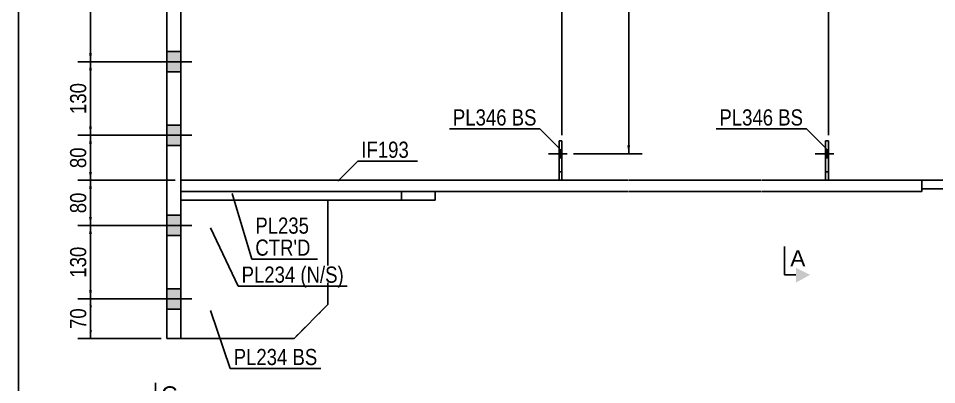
# Model space of a CAD drawing. Header units: millimetres. Extents: x -327 to 85, y -153 to 134.
# Drawn here: x -324.8 to -162.3, y -46.2 to 18.7 of the extents above; entities that cross this region are included whole.
import ezdxf

# ---------------------------------------------------------------- set-up
doc = ezdxf.new("R2010")
doc.units = ezdxf.units.MM
doc.linetypes.add('DXK_LINE_DOT1', pattern=[1.8814, 0.9407, -0.9407])
doc.linetypes.add('DXK_LINE_DOT2', pattern=[3.9198, 1.9599, -1.9599])
doc.styles.add('Arial', font='ARIAL.TTF', dxfattribs={"height": 0.2})
doc.styles.add('Arial Narrow', font='ARIALN.TTF', dxfattribs={"height": 0.2})

# ---------------------------------------------------------------- blocks, each defined once
blk = doc.blocks.new('Unknown-623351371-1210')
at = {"color": 5, "linetype": 'Continuous'}
blk.add_line((-324.77, 133.7), (-324.77, -153.3), dxfattribs=at)
blk = doc.blocks.new('Bolt-623351371-1601 - 1231')
at = {"linetype": 'Continuous'}
blk.add_hatch(color=3, dxfattribs=at).paths.add_polyline_path([(-181.45, -6), (-181.45, -4.6), (-181.95, -4.6), (-181.95, -6)])
at = {"color": 3, "linetype": 'Continuous'}
for p, q in [((-181.45, -4.6), (-181.95, -4.6)), ((-180.5, -5.3), (-183.8, -5.3)), ((-181.45, -6), (-181.95, -6))]:
    blk.add_line(p, q, dxfattribs=at)
blk = doc.blocks.new('Part-623351371-1278 - 1231')
at = {"color": 2, "linetype": 'Continuous'}
for p, q in [((-164.95, -11.5), (-164.95, -10)), ((-164.95, -10), (-154.45, -10)), ((-154.35, -10), (-133.35, -10)), ((-133.25, -10), (-109.9, -10)), ((-109.8, -10), (-49.83, -10)), ((-49.73, -10), (-25.12, -10)), ((-25.12, -10), (-25.12, -11.5)), ((-154.45, -11.5), (-164.95, -11.5)), ((-133.35, -11.5), (-154.35, -11.5)), ((-109.9, -11.5), (-133.25, -11.5)), ((-49.83, -11.5), (-109.8, -11.5)), ((-25.12, -11.5), (-49.73, -11.5))]:
    blk.add_line(p, q, dxfattribs=at)
blk = doc.blocks.new('Bolt-623351371-1598 - 1231')
at = {"color": 3, "linetype": 'DXK_LINE_DOT2'}
for p, q in [((-181.45, -4.6), (-181.95, -4.6)), ((-180.5, -5.3), (-183.8, -5.3)), ((-181.45, -6), (-181.95, -6))]:
    blk.add_line(p, q, dxfattribs=at)
blk = doc.blocks.new('Part-623351371-1410 - 1231')
at = {"color": 7, "linetype": 'DXK_LINE_DOT1'}
for p, q in [((-296, 80), (-240.5, 80)), ((-296, -10), (-296, 80)), ((-240.4, 80), (-216.8, 80)), ((-216.7, 80), (-193.35, 80)), ((-193.25, 80), (-154.45, 80)), ((-154.35, 80), (-143.85, 80)), ((-240.5, -10), (-296, -10)), ((-216.8, -10), (-240.4, -10)), ((-193.35, -10), (-216.7, -10)), ((-154.45, -10), (-193.25, -10)), ((-143.85, -10), (-154.35, -10))]:
    blk.add_line(p, q, dxfattribs=at)
at = {"color": 2, "linetype": 'Continuous'}
blk.add_line((-143.85, 80), (-143.85, -10), dxfattribs=at)
blk = doc.blocks.new('Part-623351371-1543 - 1231')
at = {"color": 7, "linetype": 'DXK_LINE_DOT1'}
for p, q in [((-296, -13.5), (-296, -38)), ((-270, -13.5), (-296, -13.5)), ((-270, -32), (-270, -13.5)), ((-276, -38), (-270, -32)), ((-296, -38), (-276, -38))]:
    blk.add_line(p, q, dxfattribs=at)
blk = doc.blocks.new('Part-623351371-1394 - 1231')
at = {"color": 2, "linetype": 'Continuous'}
for p, q in [((-296, 108), (-298.5, 108)), ((-298.5, 108), (-298.5, -38)), ((-296, -38), (-296, 108)), ((-298.5, -38), (-296, -38))]:
    blk.add_line(p, q, dxfattribs=at)
blk = doc.blocks.new('Bolt-623351371-1412 - 1231')
at = {"linetype": 'Continuous'}
for points in [[(-298.5, 102.8), (-298.5, 99.2), (-296, 99.2), (-296, 102.8)], [(-298.5, 102.8), (-298.5, 99.2), (-296, 99.2), (-296, 102.8)], [(-298.5, 102.8), (-298.5, 99.2), (-296, 99.2), (-296, 102.8)], [(-298.5, 102.8), (-298.5, 99.2), (-296, 99.2), (-296, 102.8)], [(-298.5, 89.8), (-298.5, 86.2), (-296, 86.2), (-296, 89.8)], [(-298.5, 89.8), (-298.5, 86.2), (-296, 86.2), (-296, 89.8)], [(-298.5, 89.8), (-298.5, 86.2), (-296, 86.2), (-296, 89.8)], [(-298.5, 89.8), (-298.5, 86.2), (-296, 86.2), (-296, 89.8)], [(-298.5, 73.8), (-298.5, 70.2), (-296, 70.2), (-296, 73.8)], [(-298.5, 73.8), (-298.5, 70.2), (-296, 70.2), (-296, 73.8)], [(-298.5, 73.8), (-298.5, 70.2), (-296, 70.2), (-296, 73.8)], [(-298.5, 73.8), (-298.5, 70.2), (-296, 70.2), (-296, 73.8)], [(-298.5, 60.8), (-298.5, 57.2), (-296, 57.2), (-296, 60.8)], [(-298.5, 60.8), (-298.5, 57.2), (-296, 57.2), (-296, 60.8)], [(-298.5, 60.8), (-298.5, 57.2), (-296, 57.2), (-296, 60.8)], [(-298.5, 60.8), (-298.5, 57.2), (-296, 57.2), (-296, 60.8)], [(-298.5, 36.8), (-298.5, 33.2), (-296, 33.2), (-296, 36.8)], [(-298.5, 36.8), (-298.5, 33.2), (-296, 33.2), (-296, 36.8)], [(-298.5, 36.8), (-298.5, 33.2), (-296, 33.2), (-296, 36.8)], [(-298.5, 36.8), (-298.5, 33.2), (-296, 33.2), (-296, 36.8)], [(-298.5, 12.8), (-298.5, 9.2), (-296, 9.2), (-296, 12.8)], [(-298.5, 12.8), (-298.5, 9.2), (-296, 9.2), (-296, 12.8)], [(-298.5, 12.8), (-298.5, 9.2), (-296, 9.2), (-296, 12.8)], [(-298.5, 12.8), (-298.5, 9.2), (-296, 9.2), (-296, 12.8)], [(-298.5, -0.2), (-298.5, -3.8), (-296, -3.8), (-296, -0.2)], [(-298.5, -0.2), (-298.5, -3.8), (-296, -3.8), (-296, -0.2)], [(-298.5, -0.2), (-298.5, -3.8), (-296, -3.8), (-296, -0.2)], [(-298.5, -0.2), (-298.5, -3.8), (-296, -3.8), (-296, -0.2)], [(-298.5, -16.2), (-298.5, -19.8), (-296, -19.8), (-296, -16.2)], [(-298.5, -16.2), (-298.5, -19.8), (-296, -19.8), (-296, -16.2)], [(-298.5, -16.2), (-298.5, -19.8), (-296, -19.8), (-296, -16.2)], [(-298.5, -16.2), (-298.5, -19.8), (-296, -19.8), (-296, -16.2)], [(-298.5, -29.2), (-298.5, -32.8), (-296, -32.8), (-296, -29.2)], [(-298.5, -29.2), (-298.5, -32.8), (-296, -32.8), (-296, -29.2)], [(-298.5, -29.2), (-298.5, -32.8), (-296, -32.8), (-296, -29.2)], [(-298.5, -29.2), (-298.5, -32.8), (-296, -32.8), (-296, -29.2)]]:
    blk.add_hatch(color=3, dxfattribs=at).paths.add_polyline_path(points)
at = {"color": 3, "linetype": 'Continuous'}
for p, q in [((-296, 102.8), (-298.5, 102.8)), ((-296, 102.8), (-298.5, 102.8)), ((-296, 102.8), (-298.5, 102.8)), ((-296, 102.8), (-298.5, 102.8)), ((-294.1, 101), (-298.5, 101)), ((-294.1, 101), (-298.5, 101)), ((-294.1, 101), (-298.5, 101)), ((-294.1, 101), (-298.5, 101)), ((-296, 99.2), (-298.5, 99.2)), ((-296, 99.2), (-298.5, 99.2)), ((-296, 99.2), (-298.5, 99.2)), ((-296, 99.2), (-298.5, 99.2)), ((-296, 89.8), (-298.5, 89.8)), ((-296, 89.8), (-298.5, 89.8)), ((-296, 89.8), (-298.5, 89.8)), ((-296, 89.8), (-298.5, 89.8)), ((-294.1, 88), (-298.5, 88)), ((-294.1, 88), (-298.5, 88)), ((-294.1, 88), (-298.5, 88)), ((-294.1, 88), (-298.5, 88)), ((-296, 86.2), (-298.5, 86.2)), ((-296, 86.2), (-298.5, 86.2)), ((-296, 86.2), (-298.5, 86.2)), ((-296, 86.2), (-298.5, 86.2)), ((-296, 73.8), (-298.5, 73.8)), ((-296, 73.8), (-298.5, 73.8)), ((-296, 73.8), (-298.5, 73.8)), ((-296, 73.8), (-298.5, 73.8)), ((-294.1, 72), (-298.5, 72)), ((-294.1, 72), (-298.5, 72)), ((-294.1, 72), (-298.5, 72)), ((-294.1, 72), (-298.5, 72)), ((-296, 70.2), (-298.5, 70.2)), ((-296, 70.2), (-298.5, 70.2)), ((-296, 70.2), (-298.5, 70.2)), ((-296, 70.2), (-298.5, 70.2)), ((-296, 60.8), (-298.5, 60.8)), ((-296, 60.8), (-298.5, 60.8)), ((-296, 60.8), (-298.5, 60.8)), ((-296, 60.8), (-298.5, 60.8)), ((-294.1, 59), (-298.5, 59)), ((-294.1, 59), (-298.5, 59)), ((-294.1, 59), (-298.5, 59)), ((-294.1, 59), (-298.5, 59)), ((-296, 57.2), (-298.5, 57.2)), ((-296, 57.2), (-298.5, 57.2)), ((-296, 57.2), (-298.5, 57.2)), ((-296, 57.2), (-298.5, 57.2)), ((-296, 36.8), (-298.5, 36.8)), ((-296, 36.8), (-298.5, 36.8)), ((-296, 36.8), (-298.5, 36.8)), ((-296, 36.8), (-298.5, 36.8)), ((-294.1, 35), (-298.5, 35)), ((-294.1, 35), (-298.5, 35)), ((-294.1, 35), (-298.5, 35)), ((-294.1, 35), (-298.5, 35)), ((-296, 33.2), (-298.5, 33.2)), ((-296, 33.2), (-298.5, 33.2)), ((-296, 33.2), (-298.5, 33.2)), ((-296, 33.2), (-298.5, 33.2)), ((-296, 12.8), (-298.5, 12.8)), ((-296, 12.8), (-298.5, 12.8)), ((-296, 12.8), (-298.5, 12.8)), ((-296, 12.8), (-298.5, 12.8)), ((-294.1, 11), (-298.5, 11)), ((-294.1, 11), (-298.5, 11)), ((-294.1, 11), (-298.5, 11)), ((-294.1, 11), (-298.5, 11)), ((-296, 9.2), (-298.5, 9.2)), ((-296, 9.2), (-298.5, 9.2)), ((-296, 9.2), (-298.5, 9.2)), ((-296, 9.2), (-298.5, 9.2)), ((-296, -0.2), (-298.5, -0.2)), ((-296, -0.2), (-298.5, -0.2)), ((-296, -0.2), (-298.5, -0.2)), ((-296, -0.2), (-298.5, -0.2)), ((-294.1, -2), (-298.5, -2)), ((-294.1, -2), (-298.5, -2)), ((-294.1, -2), (-298.5, -2)), ((-294.1, -2), (-298.5, -2)), ((-296, -3.8), (-298.5, -3.8)), ((-296, -3.8), (-298.5, -3.8)), ((-296, -3.8), (-298.5, -3.8)), ((-296, -3.8), (-298.5, -3.8)), ((-296, -16.2), (-298.5, -16.2)), ((-296, -16.2), (-298.5, -16.2)), ((-296, -16.2), (-298.5, -16.2)), ((-296, -16.2), (-298.5, -16.2)), ((-294.1, -18), (-298.5, -18)), ((-294.1, -18), (-298.5, -18)), ((-294.1, -18), (-298.5, -18)), ((-294.1, -18), (-298.5, -18)), ((-296, -19.8), (-298.5, -19.8)), ((-296, -19.8), (-298.5, -19.8)), ((-296, -19.8), (-298.5, -19.8)), ((-296, -19.8), (-298.5, -19.8)), ((-296, -29.2), (-298.5, -29.2)), ((-296, -29.2), (-298.5, -29.2)), ((-296, -29.2), (-298.5, -29.2)), ((-296, -29.2), (-298.5, -29.2)), ((-294.1, -31), (-298.5, -31)), ((-294.1, -31), (-298.5, -31)), ((-294.1, -31), (-298.5, -31)), ((-294.1, -31), (-298.5, -31)), ((-296, -32.8), (-298.5, -32.8)), ((-296, -32.8), (-298.5, -32.8)), ((-296, -32.8), (-298.5, -32.8)), ((-296, -32.8), (-298.5, -32.8))]:
    blk.add_line(p, q, dxfattribs=at)
blk = doc.blocks.new('Part-623351371-1557 - 1231')
at = {"color": 7, "linetype": 'DXK_LINE_DOT1'}
for p, q in [((-229.1, -10), (-229.1, -3)), ((-229.1, -3), (-228.6, -3)), ((-228.6, -10), (-228.6, -3)), ((-229.1, -8.5), (-228.6, -8.5))]:
    blk.add_line(p, q, dxfattribs=at)
blk = doc.blocks.new('Part-623351371-1546 - 1231')
at = {"color": 2, "linetype": 'Continuous'}
for p, q in [((-270, -13.5), (-296, -13.5)), ((-270, -32), (-270, -13.5)), ((-276, -38), (-270, -32)), ((-296, -38), (-276, -38))]:
    blk.add_line(p, q, dxfattribs=at)
blk = doc.blocks.new('Part-623351371-1544 - 1231')
at = {"color": 2, "linetype": 'Continuous'}
for p, q in [((-296, -13.49), (-296, -11.99)), ((-296, -11.99), (-251, -11.99)), ((-257, -13.49), (-257, -11.99)), ((-251, -11.99), (-251, -13.49)), ((-296, -13.49), (-251, -13.49))]:
    blk.add_line(p, q, dxfattribs=at)
blk = doc.blocks.new('Part-623351371-1554 - 1231')
at = {"color": 2, "linetype": 'Continuous'}
for p, q in [((-296, -10), (-240.5, -10)), ((-240.4, -10), (-216.8, -10)), ((-216.7, -10), (-193.35, -10)), ((-193.25, -10), (-164.95, -10)), ((-164.95, -12), (-164.95, -10)), ((-251, -12), (-240.5, -12)), ((-240.4, -12), (-216.8, -12)), ((-216.7, -12), (-193.35, -12)), ((-193.25, -12), (-164.95, -12))]:
    blk.add_line(p, q, dxfattribs=at)
at = {"color": 7, "linetype": 'DXK_LINE_DOT1'}
for q in [(-296, -10), (-251, -12)]:
    blk.add_line((-296, -12), q, dxfattribs=at)
blk = doc.blocks.new('Part-623351371-1560 - 1231')
at = {"color": 2, "linetype": 'Continuous'}
for p, q in [((-229.1, -10), (-229.1, -3)), ((-229.1, -3), (-228.6, -3)), ((-228.6, -3), (-228.6, -10))]:
    blk.add_line(p, q, dxfattribs=at)
blk = doc.blocks.new('Part-623351371-1565 - 1231')
at = {"color": 7, "linetype": 'DXK_LINE_DOT1'}
for p, q in [((-181.95, -10), (-181.95, -3)), ((-181.95, -3), (-181.45, -3)), ((-181.45, -10), (-181.45, -3)), ((-181.95, -8.5), (-181.45, -8.5))]:
    blk.add_line(p, q, dxfattribs=at)
blk = doc.blocks.new('Part-623351371-1568 - 1231')
at = {"color": 2, "linetype": 'Continuous'}
for p, q in [((-181.95, -10), (-181.95, -3)), ((-181.95, -3), (-181.45, -3)), ((-181.45, -3), (-181.45, -10))]:
    blk.add_line(p, q, dxfattribs=at)
blk = doc.blocks.new('Bolt-623351371-1590 - 1231')
at = {"color": 3, "linetype": 'DXK_LINE_DOT2'}
for p, q in [((-228.6, -4.6), (-229.1, -4.6)), ((-227.65, -5.3), (-230.95, -5.3)), ((-228.6, -6), (-229.1, -6))]:
    blk.add_line(p, q, dxfattribs=at)
blk = doc.blocks.new('Bolt-623351371-1593 - 1231')
at = {"linetype": 'Continuous'}
blk.add_hatch(color=3, dxfattribs=at).paths.add_polyline_path([(-228.6, -6), (-228.6, -4.6), (-229.1, -4.6), (-229.1, -6)])
at = {"color": 3, "linetype": 'Continuous'}
for p, q in [((-228.6, -4.6), (-229.1, -4.6)), ((-227.65, -5.3), (-230.95, -5.3)), ((-228.6, -6), (-229.1, -6))]:
    blk.add_line(p, q, dxfattribs=at)
blk = doc.blocks.new('StraightDimension-623351371-6405 - 1231')
at = {"linetype": 'Continuous'}
for points in [[(-312.26, -32.5), (-312.01, -31), (-311.76, -32.5)], [(-311.76, -36.5), (-312.01, -38), (-312.26, -36.5)]]:
    blk.add_hatch(color=7, dxfattribs=at).paths.add_polyline_path(points)
at = {"color": 7, "linetype": 'Continuous'}
for p, q in [((-297, -31), (-314.26, -31)), ((-312.01, -38), (-312.01, -31)), ((-299.5, -38), (-314.26, -38))]:
    blk.add_line(p, q, dxfattribs=at)
at = {"color": 0}
blk.add_wipeout([(-312.16, -32.07), (-316.36, -32.07), (-316.36, -36.93), (-312.16, -36.93)], dxfattribs=at)
at = {"color": 3, "style": 'Arial Narrow'}
blk.add_text('70', height=2.863, rotation=90.0002, dxfattribs=at).set_placement((-312.76, -36.33))
blk = doc.blocks.new('StraightDimension-623351371-6403 - 1231')
at = {"linetype": 'Continuous'}
for points in [[(-312.26, -11.5), (-312.01, -10), (-311.76, -11.5)], [(-311.76, -16.5), (-312.01, -18), (-312.26, -16.5)]]:
    blk.add_hatch(color=7, dxfattribs=at).paths.add_polyline_path(points)
at = {"color": 7, "linetype": 'Continuous'}
for p, q in [((-297, -10), (-314.26, -10)), ((-312.01, -18), (-312.01, -10)), ((-297, -18), (-314.26, -18))]:
    blk.add_line(p, q, dxfattribs=at)
at = {"color": 0}
blk.add_wipeout([(-312.16, -11.57), (-316.36, -11.57), (-316.36, -16.43), (-312.16, -16.43)], dxfattribs=at)
at = {"color": 3, "style": 'Arial Narrow'}
blk.add_text('80', height=2.863, rotation=90.0002, dxfattribs=at).set_placement((-312.76, -15.83))
blk = doc.blocks.new('StraightDimension-623351371-10272 - 1231')
at = {"linetype": 'Continuous'}
blk.add_hatch(color=7, dxfattribs=at).paths.add_polyline_path([(-182.95, 118.6), (-181.45, 118.35), (-182.95, 118.1)])
at = {"color": 7, "linetype": 'Continuous'}
for p, q in [((-181.45, -2), (-181.45, 122.85)), ((-191.51, 118.35), (-181.45, 118.35))]:
    blk.add_line(p, q, dxfattribs=at)
at = {"color": 0}
blk.add_wipeout([(-182.23, 119.25), (-182.23, 123.45), (-190.74, 123.45), (-190.74, 119.25)], dxfattribs=at)
at = {"color": 3, "style": 'Arial Narrow'}
blk.add_text('5525', height=2.863, dxfattribs=at).set_placement((-190.14, 119.85))
blk = doc.blocks.new('StraightDimension-623351371-5061 - 1231')
at = {"linetype": 'Continuous'}
for points in [[(-217.04, 78.5), (-216.79, 80), (-216.54, 78.5)], [(-216.54, -3.8), (-216.79, -5.3), (-217.04, -3.8)]]:
    blk.add_hatch(color=7, dxfattribs=at).paths.add_polyline_path(points)
at = {"color": 7, "linetype": 'Continuous'}
for p, q in [((-226.53, 80), (-214.39, 80)), ((-216.79, -5.3), (-216.79, 80)), ((-226.53, -5.3), (-214.39, -5.3))]:
    blk.add_line(p, q, dxfattribs=at)
at = {"color": 0, "linetype": 'Continuous'}
blk.add_wipeout([(-211.69, 46.8), (-215.89, 46.8), (-215.89, 27.9), (-211.69, 27.9)], dxfattribs=at)
at = {"color": 3, "linetype": 'Continuous', "style": 'Arial Narrow'}
blk.add_text('TYP(U.O.N)', height=2.863, rotation=90.0002, dxfattribs=at).set_placement((-212.29, 28.5))
at = {"color": 0}
blk.add_wipeout([(-216.94, 40.69), (-221.14, 40.69), (-221.14, 34.01), (-216.94, 34.01)], dxfattribs=at)
at = {"color": 3, "style": 'Arial Narrow'}
blk.add_text('853', height=2.863, rotation=90.0002, dxfattribs=at).set_placement((-217.54, 34.61))
blk = doc.blocks.new('StraightDimension-623351371-6400 - 1231')
at = {"linetype": 'Continuous'}
for points in [[(-312.26, 33.5), (-312.01, 35), (-311.76, 33.5)], [(-311.76, 12.5), (-312.01, 11), (-312.26, 12.5)]]:
    blk.add_hatch(color=7, dxfattribs=at).paths.add_polyline_path(points)
at = {"color": 7, "linetype": 'Continuous'}
for p, q in [((-297, 35), (-314.26, 35)), ((-312.01, 11), (-312.01, 35)), ((-297, 11), (-314.26, 11))]:
    blk.add_line(p, q, dxfattribs=at)
at = {"color": 0}
blk.add_wipeout([(-312.16, 26.34), (-316.36, 26.34), (-316.36, 19.66), (-312.16, 19.66)], dxfattribs=at)
at = {"color": 3, "style": 'Arial Narrow'}
blk.add_text('240', height=2.863, rotation=90.0002, dxfattribs=at).set_placement((-312.76, 20.26))
blk = doc.blocks.new('StraightDimension-623351371-6401 - 1231')
at = {"linetype": 'Continuous'}
for points in [[(-312.26, 9.5), (-312.01, 11), (-311.76, 9.5)], [(-311.76, -0.5), (-312.01, -2), (-312.26, -0.5)]]:
    blk.add_hatch(color=7, dxfattribs=at).paths.add_polyline_path(points)
at = {"color": 7, "linetype": 'Continuous'}
for p, q in [((-297, 11), (-314.26, 11)), ((-312.01, -2), (-312.01, 11)), ((-297, -2), (-314.26, -2))]:
    blk.add_line(p, q, dxfattribs=at)
at = {"color": 0}
blk.add_wipeout([(-312.16, 7.84), (-316.36, 7.84), (-316.36, 1.16), (-312.16, 1.16)], dxfattribs=at)
at = {"color": 3, "style": 'Arial Narrow'}
blk.add_text('130', height=2.863, rotation=90.0002, dxfattribs=at).set_placement((-312.76, 1.76))
blk = doc.blocks.new('StraightDimension-623351371-6402 - 1231')
at = {"linetype": 'Continuous'}
for points in [[(-312.26, -3.5), (-312.01, -2), (-311.76, -3.5)], [(-311.76, -8.5), (-312.01, -10), (-312.26, -8.5)]]:
    blk.add_hatch(color=7, dxfattribs=at).paths.add_polyline_path(points)
at = {"color": 7, "linetype": 'Continuous'}
for p, q in [((-297, -2), (-314.26, -2)), ((-312.01, -10), (-312.01, -2)), ((-297, -10), (-314.26, -10))]:
    blk.add_line(p, q, dxfattribs=at)
at = {"color": 0}
blk.add_wipeout([(-312.16, -3.57), (-316.36, -3.57), (-316.36, -8.43), (-312.16, -8.43)], dxfattribs=at)
at = {"color": 3, "style": 'Arial Narrow'}
blk.add_text('80', height=2.863, rotation=90.0002, dxfattribs=at).set_placement((-312.76, -7.83))
blk = doc.blocks.new('StraightDimension-623351371-6404 - 1231')
at = {"linetype": 'Continuous'}
for points in [[(-312.26, -19.5), (-312.01, -18), (-311.76, -19.5)], [(-311.76, -29.5), (-312.01, -31), (-312.26, -29.5)]]:
    blk.add_hatch(color=7, dxfattribs=at).paths.add_polyline_path(points)
at = {"color": 7, "linetype": 'Continuous'}
for p, q in [((-297, -18), (-314.26, -18)), ((-312.01, -31), (-312.01, -18)), ((-297, -31), (-314.26, -31))]:
    blk.add_line(p, q, dxfattribs=at)
at = {"color": 0}
blk.add_wipeout([(-312.16, -21.16), (-316.36, -21.16), (-316.36, -27.84), (-312.16, -27.84)], dxfattribs=at)
at = {"color": 3, "style": 'Arial Narrow'}
blk.add_text('130', height=2.863, rotation=90.0002, dxfattribs=at).set_placement((-312.76, -27.24))
blk = doc.blocks.new('StraightDimension-623351371-10274 - 1231')
at = {"linetype": 'Continuous'}
blk.add_hatch(color=7, dxfattribs=at).paths.add_polyline_path([(-230.1, 118.6), (-228.6, 118.35), (-230.1, 118.1)])
at = {"color": 7, "linetype": 'Continuous'}
for p, q in [((-228.6, -2), (-228.6, 122.85)), ((-238.66, 118.35), (-228.6, 118.35))]:
    blk.add_line(p, q, dxfattribs=at)
at = {"color": 0}
blk.add_wipeout([(-229.38, 119.25), (-229.38, 123.45), (-237.89, 123.45), (-237.89, 119.25)], dxfattribs=at)
at = {"color": 3, "style": 'Arial Narrow'}
blk.add_text('2925', height=2.863, dxfattribs=at).set_placement((-237.29, 119.85))
blk = doc.blocks.new('MarkSet-623351371-4743 - 1231')
at = {"color": 0}
for points in [[(-238.39, -0.29), (-238.39, 2.71), (-247.89, 2.71), (-247.89, -0.29)], [(-233.11, -0.29), (-233.11, 2.71), (-237.49, 2.71), (-237.49, -0.29)]]:
    blk.add_wipeout(points, dxfattribs=at)
for points in [[(-238.39, -0.29), (-238.39, 2.71), (-247.89, 2.71), (-247.89, -0.29)], [(-233.11, -0.29), (-233.11, 2.71), (-237.49, 2.71), (-237.49, -0.29)]]:
    blk.add_wipeout(points, dxfattribs=at)
at = {"color": 7, "linetype": 'Continuous'}
for p in [(-248.49, -0.89), (-228.97, -4.43)]:
    blk.add_line(p, (-232.51, -0.89), dxfattribs=at)
at = {"color": 3, "style": 'Arial Narrow'}
for s, p in [('PL346', (-247.89, -0.29)), ('BS', (-237.49, -0.29))]:
    blk.add_text(s, height=2.863, dxfattribs=at).set_placement(p)
blk = doc.blocks.new('MarkSet-623351371-4754 - 1231')
at = {"color": 0}
for points in [[(-191.24, -0.29), (-191.24, 2.71), (-200.74, 2.71), (-200.74, -0.29)], [(-185.96, -0.29), (-185.96, 2.71), (-190.34, 2.71), (-190.34, -0.29)]]:
    blk.add_wipeout(points, dxfattribs=at)
for points in [[(-191.24, -0.29), (-191.24, 2.71), (-200.74, 2.71), (-200.74, -0.29)], [(-185.96, -0.29), (-185.96, 2.71), (-190.34, 2.71), (-190.34, -0.29)]]:
    blk.add_wipeout(points, dxfattribs=at)
at = {"color": 7, "linetype": 'Continuous'}
for p in [(-201.34, -0.89), (-181.82, -4.43)]:
    blk.add_line(p, (-185.36, -0.89), dxfattribs=at)
at = {"color": 3, "style": 'Arial Narrow'}
for s, p in [('PL346', (-200.74, -0.29)), ('BS', (-190.34, -0.29))]:
    blk.add_text(s, height=2.863, dxfattribs=at).set_placement(p)
blk = doc.blocks.new('Mark-623351371-4839 - 1231')
at = {"color": 0}
for points in [[(-273.33, -19.45), (-273.33, -16.45), (-282.84, -16.45), (-282.84, -19.45)], [(-273.08, -23.35), (-273.08, -20.35), (-282.84, -20.35), (-282.84, -23.35)]]:
    blk.add_wipeout(points, dxfattribs=at)
for points in [[(-273.33, -19.45), (-273.33, -16.45), (-282.84, -16.45), (-282.84, -19.45)], [(-273.08, -23.35), (-273.08, -20.35), (-282.84, -20.35), (-282.84, -23.35)]]:
    blk.add_wipeout(points, dxfattribs=at)
at = {"color": 7, "linetype": 'Continuous'}
for p, q in [((-286.97, -12.31), (-283.44, -23.95)), ((-283.44, -23.95), (-271.83, -23.95))]:
    blk.add_line(p, q, dxfattribs=at)
at = {"color": 3, "style": 'Arial Narrow'}
blk.add_text('PL235', height=2.863, dxfattribs=at).set_placement((-282.84, -19.45))
at = {"color": 1, "style": 'Arial Narrow'}
blk.add_text("CTR'D", height=2.863, dxfattribs=at).set_placement((-282.84, -23.35))
blk = doc.blocks.new('Mark-623351371-4842 - 1231')
at = {"color": 0}
for points in [[(-275.77, -28.14), (-275.77, -25.14), (-285.27, -25.14), (-285.27, -28.14)], [(-267.2, -28.14), (-267.2, -25.14), (-274.87, -25.14), (-274.87, -28.14)]]:
    blk.add_wipeout(points, dxfattribs=at)
for points in [[(-275.77, -28.14), (-275.77, -25.14), (-285.27, -25.14), (-285.27, -28.14)], [(-267.2, -28.14), (-267.2, -25.14), (-274.87, -25.14), (-274.87, -28.14)]]:
    blk.add_wipeout(points, dxfattribs=at)
at = {"color": 7, "linetype": 'Continuous'}
for p, q in [((-290.77, -18.43), (-285.87, -28.74)), ((-285.87, -28.74), (-266.6, -28.74))]:
    blk.add_line(p, q, dxfattribs=at)
at = {"color": 3, "style": 'Arial Narrow'}
for s, p in [('PL234', (-285.27, -28.14)), ('(N/', (-274.87, -28.14)), ('S)', (-270.49, -28.14))]:
    blk.add_text(s, height=2.863, dxfattribs=at).set_placement(p)
blk = doc.blocks.new('Mark-623351371-4854 - 1231')
at = {"color": 0}
blk.add_wipeout([(-255.68, -6.01), (-255.68, -3.01), (-264.09, -3.01), (-264.09, -6.01)], dxfattribs=at)
blk.add_wipeout([(-255.68, -6.01), (-255.68, -3.01), (-264.09, -3.01), (-264.09, -6.01)], dxfattribs=at)
at = {"color": 7, "linetype": 'Continuous'}
for p, q in [((-268.23, -10.14), (-264.69, -6.61)), ((-264.69, -6.61), (-254.18, -6.61))]:
    blk.add_line(p, q, dxfattribs=at)
at = {"color": 3, "style": 'Arial Narrow'}
blk.add_text('IF193', height=2.863, dxfattribs=at).set_placement((-264.09, -6.01))
blk = doc.blocks.new('MarkSet-623351371-5001 - 1231')
at = {"color": 0}
for points in [[(-277.17, -42.73), (-277.17, -39.73), (-286.67, -39.73), (-286.67, -42.73)], [(-271.88, -42.73), (-271.88, -39.73), (-276.27, -39.73), (-276.27, -42.73)]]:
    blk.add_wipeout(points, dxfattribs=at)
for points in [[(-277.17, -42.73), (-277.17, -39.73), (-286.67, -39.73), (-286.67, -42.73)], [(-271.88, -42.73), (-271.88, -39.73), (-276.27, -39.73), (-276.27, -42.73)]]:
    blk.add_wipeout(points, dxfattribs=at)
at = {"color": 7, "linetype": 'Continuous'}
for p, q in [((-290.77, -33.07), (-287.27, -43.33)), ((-287.27, -43.33), (-271.28, -43.33))]:
    blk.add_line(p, q, dxfattribs=at)
at = {"color": 3, "style": 'Arial Narrow'}
for s, p in [('PL234', (-286.67, -42.73)), ('BS', (-276.27, -42.73))]:
    blk.add_text(s, height=2.863, dxfattribs=at).set_placement(p)
blk = doc.blocks.new('SectionMark-623351371-5217 - 1231')
at = {"color": 7, "linetype": 'Continuous'}
for p, q in [((-189.21, 110.21), (-189.21, 105.21)), ((-189.21, 110.21), (-187.21, 110.21)), ((-189.21, -26.75), (-189.21, -21.75)), ((-189.21, -26.75), (-187.21, -26.75))]:
    blk.add_line(p, q, dxfattribs=at)
at = {"color": 0, "linetype": 'Continuous'}
for points in [[(-185.54, 105.71), (-185.54, 108.71), (-188.21, 108.71), (-188.21, 105.71)], [(-185.54, -25.25), (-185.54, -22.25), (-188.21, -22.25), (-188.21, -25.25)]]:
    blk.add_wipeout(points, dxfattribs=at)
at = {"linetype": 'Continuous'}
for points in [[(-187.21, 111.46), (-184.71, 110.21), (-187.21, 108.84)], [(-187.21, -25.5), (-184.71, -26.75), (-187.21, -28.13)]]:
    blk.add_hatch(color=7, dxfattribs=at).paths.add_polyline_path(points)
at = {"color": 136, "linetype": 'Continuous', "style": 'Arial'}
for p in [(-188.21, 105.71), (-188.21, -25.25)]:
    blk.add_text('A', height=2.87, dxfattribs=at).set_placement(p)
blk = doc.blocks.new('SectionMark-623351371-10551 - 1231')
at = {"color": 7, "linetype": 'Continuous'}
for p, q in [((-300.5, 125.33), (-300.5, 120.33)), ((-300.5, 125.33), (-298.5, 125.33)), ((-300.5, -50.86), (-300.5, -45.86)), ((-300.5, -50.86), (-298.5, -50.86))]:
    blk.add_line(p, q, dxfattribs=at)
at = {"color": 0, "linetype": 'Continuous'}
for points in [[(-296.61, 120.83), (-296.61, 123.83), (-299.5, 123.83), (-299.5, 120.83)], [(-296.61, -49.36), (-296.61, -46.36), (-299.5, -46.36), (-299.5, -49.36)]]:
    blk.add_wipeout(points, dxfattribs=at)
at = {"linetype": 'Continuous'}
for points in [[(-298.5, 126.58), (-296, 125.33), (-298.5, 123.96)], [(-298.5, -49.61), (-296, -50.86), (-298.5, -52.24)]]:
    blk.add_hatch(color=7, dxfattribs=at).paths.add_polyline_path(points)
at = {"color": 136, "linetype": 'Continuous', "style": 'Arial'}
for p in [(-299.5, 120.83), (-299.5, -49.36)]:
    blk.add_text('C', height=2.87, dxfattribs=at).set_placement(p)

msp = doc.modelspace()

# ---------------------------------------------------------------- block references
for name in ['Unknown-623351371-1210', 'Part-623351371-1394 - 1231', 'Bolt-623351371-1412 - 1231', 'Part-623351371-1410 - 1231', 'Part-623351371-1557 - 1231', 'Part-623351371-1560 - 1231', 'Part-623351371-1565 - 1231', 'Part-623351371-1568 - 1231', 'Bolt-623351371-1590 - 1231', 'Bolt-623351371-1593 - 1231', 'Bolt-623351371-1601 - 1231', 'Bolt-623351371-1598 - 1231', 'Part-623351371-1554 - 1231', 'Part-623351371-1278 - 1231', 'Part-623351371-1544 - 1231', 'Part-623351371-1543 - 1231', 'Part-623351371-1546 - 1231']:
    msp.add_blockref(name, (0, 0))

# ---------------------------------------------------------------- next in the draw order: block references
for name in ['StraightDimension-623351371-10274 - 1231', 'StraightDimension-623351371-10272 - 1231', 'StraightDimension-623351371-5061 - 1231', 'StraightDimension-623351371-6400 - 1231', 'Mark-623351371-4854 - 1231', 'StraightDimension-623351371-6403 - 1231', 'Mark-623351371-4839 - 1231', 'StraightDimension-623351371-6405 - 1231', 'MarkSet-623351371-5001 - 1231']:
    msp.add_blockref(name, (0, 0))

# ---------------------------------------------------------------- next in the draw order: block references
for name in ['StraightDimension-623351371-6401 - 1231', 'MarkSet-623351371-4743 - 1231', 'MarkSet-623351371-4754 - 1231', 'StraightDimension-623351371-6404 - 1231', 'Mark-623351371-4842 - 1231']:
    msp.add_blockref(name, (0, 0))

# ---------------------------------------------------------------- next in the draw order: block references
for name in ['SectionMark-623351371-5217 - 1231', 'StraightDimension-623351371-6402 - 1231']:
    msp.add_blockref(name, (0, 0))

# ---------------------------------------------------------------- next in the draw order: block references
msp.add_blockref('SectionMark-623351371-10551 - 1231', (0, 0))

doc.saveas('drawing.dxf')
